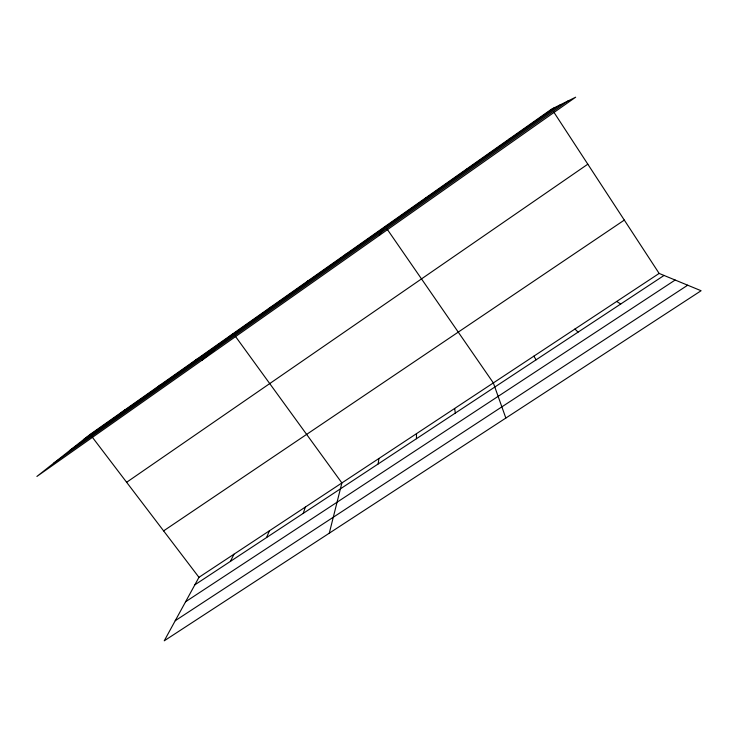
<?xml version="1.0" encoding="UTF-8"?>
<svg xmlns="http://www.w3.org/2000/svg" width="738" height="738" viewBox="0 0 738 738"><rect width="100%" height="100%" fill="white"/><g stroke="black" fill="none" stroke-linecap="round" stroke-linejoin="round"><path stroke-width="1.11" d="M416.453 438.713L416.5 433.658M378.142 463.971L378.917 458.483M329.286 533.187L341.888 482.938L235.357 336.26M303.207 513.38L305.384 507.043M266.566 537.55L269.398 530.807M230.45 561.36L233.928 554.229M659.145 273.429L198.956 577.328L164.242 640.805L701.1 290.735L659.145 273.429L553.648 111.862M379.341 235.385L385.236 226.391M344.932 255.357L346.399 253.761M305.919 282.857L308.143 280.726M267.507 309.923L270.449 307.294M202.194 360.089L233.328 333.465M192.406 362.856L196.751 359.249M155.69 388.723L160.7 384.655M119.519 414.221L125.183 409.691M83.883 439.331L554.561 107.619M69.713 450.531L560.862 104.51M53.8 463.095L568.011 100.977M126.632 482.283L587.817 164.187M163.605 530.88L624.311 220.09M194.841 584.837L664.043 275.449M185.589 601.756L675.15 280.034M175.22 620.723L687.687 285.2M509.137 139.058L511.01 138.32M467.172 168.633L468.169 168.513M616.719 301.445L620.713 304.019M574.948 329.028L578.085 332.137M92.204 437.044L198.956 577.328M387.192 229.214L493.344 382.921L505.844 418.059M533.832 356.186L536.12 359.803M425.881 197.738L426.02 198.208M454.636 408.474L455.337 413.077M90.165 434.368L36.9 476.444L575.668 97.195L551.784 108.993L90.165 434.368"/></g></svg>
